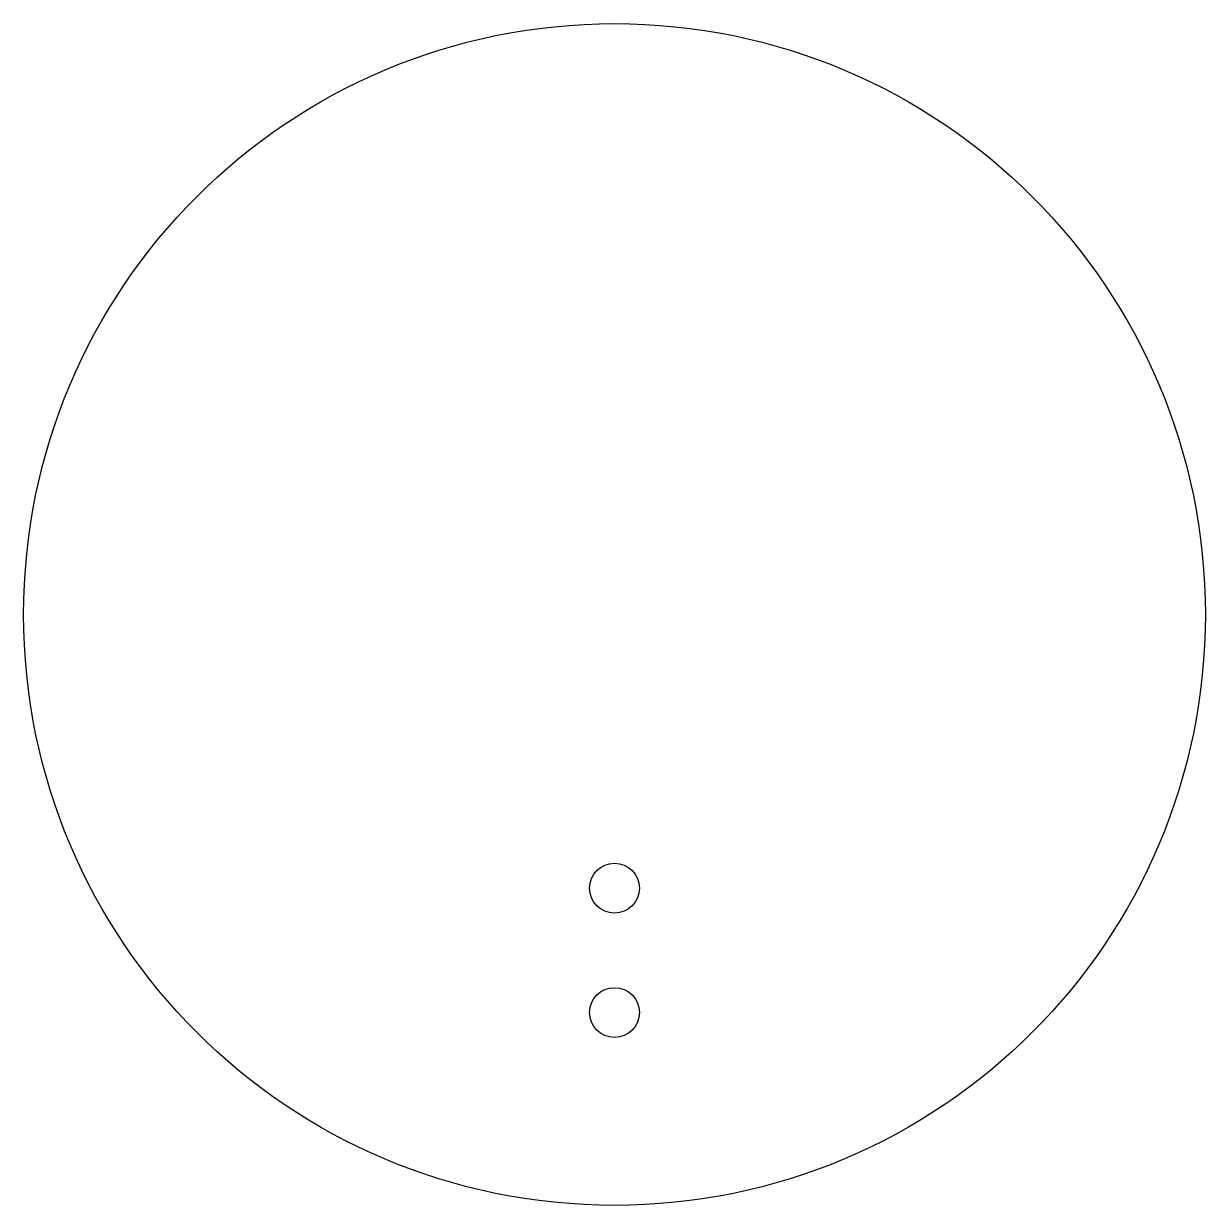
# Model space of a CAD drawing. Header units: millimetres. Extents: x -47.5 to 47.5, y -47.5 to 47.5.
import ezdxf

# ---------------------------------------------------------------- set-up
doc = ezdxf.new("R2010")
doc.units = ezdxf.units.MM

msp = doc.modelspace()

# ---------------------------------------------------------------- linework, layer by layer
for centre, radius in [((0, 0), 47.5), ((0, -22), 2), ((0, -32), 2)]:
    msp.add_circle(centre, radius)

doc.saveas('drawing.dxf')
